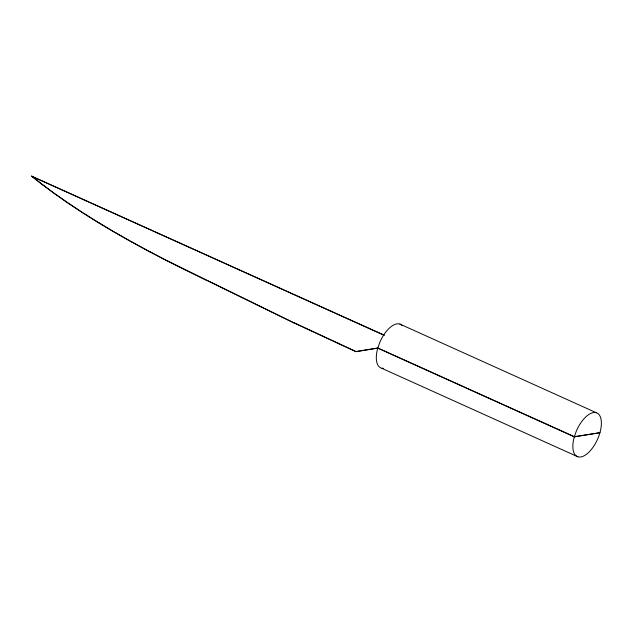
<?xml version="1.0" encoding="UTF-8"?>
<svg xmlns="http://www.w3.org/2000/svg" width="633" height="633" viewBox="0 0 633 633"><rect width="100%" height="100%" fill="white"/><g stroke="black" fill="none" stroke-linecap="round" stroke-linejoin="round"><path stroke-width="0.95" d="M206.817 280.585L187.02 270.821C132.653 243.887 79.165 214.199 31.65 176.211L384.548 335.3M43.448 185.461L31.697 176.045M56.147 194.806L43.495 185.303M69.717 204.222L56.187 194.64M84.134 213.693L69.757 204.063M99.381 223.212L84.181 213.535M115.428 232.754L99.428 223.053M132.242 242.297L115.475 232.588M149.799 251.839L132.289 242.138M168.069 261.35L149.847 251.673M293.902 322.688L355.983 351.521L377.83 347.984L574.36 436.683L599.957 432.703L574.329 436.857L377.774 348.142L355.936 351.687L293.854 322.846L206.856 280.427M574.273 437.023L576.283 431.192A23.904 11.354 -65.7 0 1 600.124 416.348A23.904 11.354 -65.7 0 1 586.949 453.916A23.904 11.354 -65.7 0 1 574.25 437.007M399.89 324.072L596.421 412.771M31.65 176.211L383.606 335.055M577.834 456.781L381.28 368.066A23.904 11.354 -65.7 0 1 377.719 348.308L379.753 342.493A23.904 11.354 -65.7 0 1 402.374 325.75M293.854 322.846L168.117 261.192M383.574 368.343A23.904 11.354 -65.7 0 1 382 368.248"/></g></svg>
